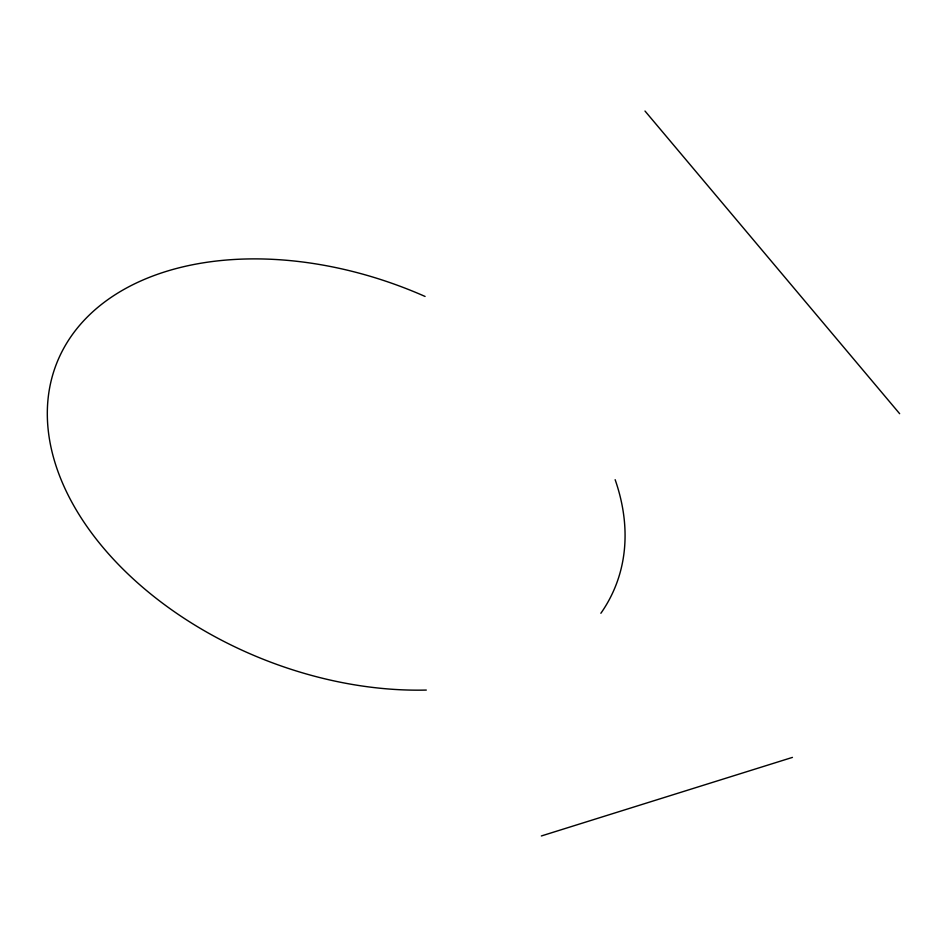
<?xml version="1.0" encoding="UTF-8"?>
<svg xmlns="http://www.w3.org/2000/svg" width="947" height="947" viewBox="0 0 947 947"><rect width="100%" height="100%" fill="white"/><g stroke="black" fill="none" stroke-linecap="round" stroke-linejoin="round"><path stroke-width="1.42" d="M541.353 835.964L792.438 757.399M644.99 111.036L899.65 413.697M615.148 479.691A300.85 198.621 21.8 0 1 600.872 613.277M426.304 690.067A300.85 198.621 21.8 0 1 47.314 413.922A300.85 198.621 21.8 0 1 425.085 296.447"/></g></svg>
